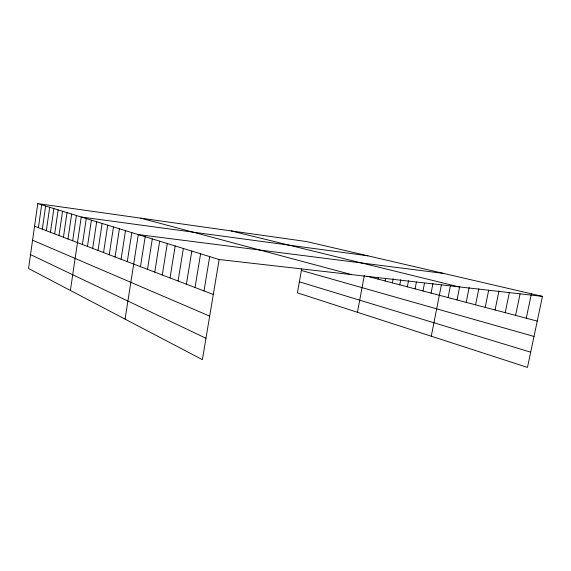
<?xml version="1.0" encoding="UTF-8"?>
<svg xmlns="http://www.w3.org/2000/svg" width="571" height="571" viewBox="0 0 571 571"><rect width="100%" height="100%" fill="white"/><g stroke="black" fill="none" stroke-linecap="round" stroke-linejoin="round"><path stroke-width="0.86" d="M37.779 203.611L28.55 268.513L202.398 359.666L219.136 259.512L37.779 203.611L306.548 241.562L542.45 296.378L527.483 367.389L297.412 292.837L301.681 268.884M38.393 227.672L41.662 204.811M42.318 229.164L45.63 206.031M46.337 230.698L49.698 207.287M50.448 232.276L53.874 208.572M54.673 233.889L58.149 209.892M58.999 235.537L62.539 211.241M63.438 237.236L67.035 212.633M67.992 238.978L71.653 214.054M72.667 240.762L76.393 215.517M70.383 290.446L81.26 217.016L367.981 255.837M82.402 244.481L86.264 218.557M87.47 246.415L91.403 220.142M92.68 248.406L96.685 221.769M98.041 250.455L102.123 223.447M103.551 252.56L107.712 225.167M109.225 254.73L113.465 226.944M115.071 256.964L119.396 228.771M121.088 259.263L125.499 230.648M127.29 261.625L131.794 232.59M125.092 319.132L138.282 234.588L443.653 273.423M140.48 266.671L145.177 236.715M147.504 269.348L152.307 238.914M154.762 272.124L159.673 241.183M162.264 274.994L167.296 243.539M170.03 277.956L175.183 245.965M178.073 281.032L183.348 248.485M186.403 284.215L191.813 251.09M195.039 287.513L200.585 253.795M203.997 290.932L209.685 256.6M357.446 312.287L364.319 275.479M378.052 279.105L378.38 277.356M385.139 280.975L385.625 278.441M392.384 282.881L393.198 278.619M399.786 284.836L400.778 279.662M407.344 286.835L408.522 280.732M415.081 288.876L416.387 282.11M422.983 290.96L424.481 283.266M431.076 293.094L432.939 283.587M431.276 336.212L441.412 284.786M448.078 297.584L450.433 285.671M457.014 299.939L459.762 286.171M466.179 302.359L469.148 287.548M475.564 304.835L478.826 288.705M485.193 307.376L488.69 290.189M495.071 309.982L498.99 290.839M505.199 312.658L509.411 292.259M515.599 315.399L520.067 293.887M526.276 318.218L531.38 293.808M219.136 259.512L542.45 296.378M231.091 230.912L458.699 286.828M366.868 276.15L537.24 321.109M140.794 218.158L351.586 274.615M301.402 270.461L534.006 336.447M299.375 281.831L530.687 352.179M34.567 226.209L213.29 294.486M32.576 240.22L209.678 316.12M30.527 254.609L205.974 338.282"/></g></svg>
